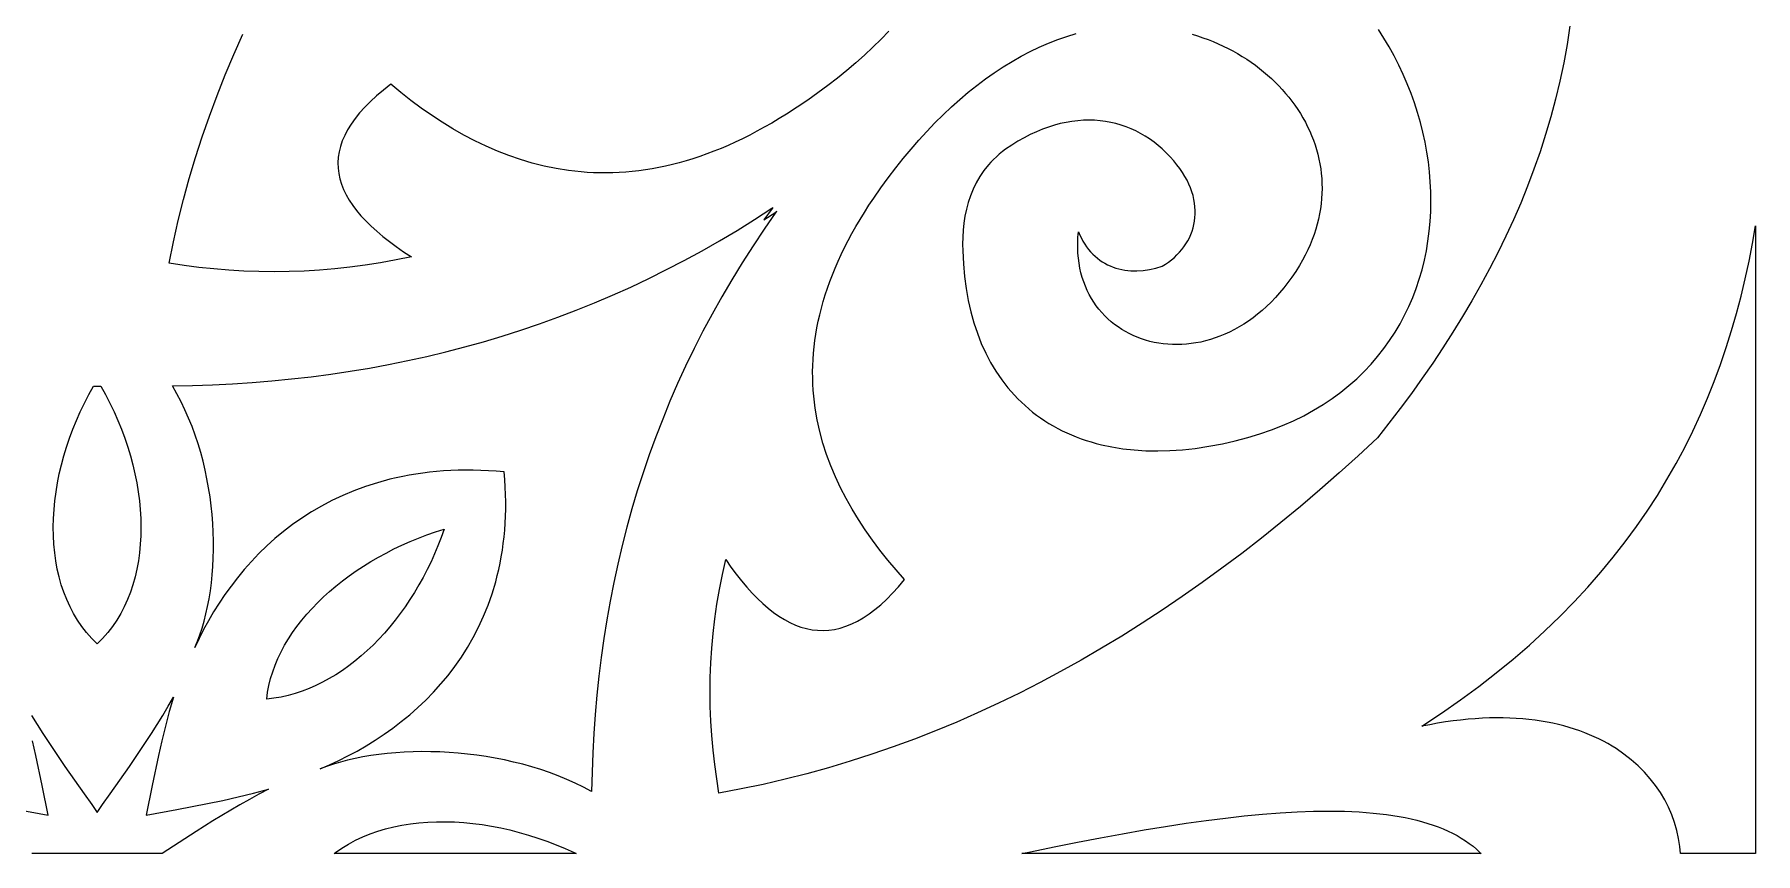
# Model space of a CAD drawing. Extents: x -375 to 375, y -1025 to 1025.
# Drawn here: x -217.3 to -155, y -925.1 to -895.4 of the extents above; entities that cross this region are included whole.
import ezdxf

# ---------------------------------------------------------------- set-up
doc = ezdxf.new("R2010")
doc.units = 0
doc.layers.add('LAYER_1', color=18, linetype='CONTINUOUS')

msp = doc.modelspace()

# ---------------------------------------------------------------- linework, layer by layer
at = {"layer": 'LAYER_1'}
for points in [[(-186.355, -895.3), (-186.637, -895.593), (-186.931, -895.882), (-187.236, -896.167), (-187.552, -896.449), (-187.88, -896.726), (-188.218, -896.999), (-188.566, -897.268), (-188.925, -897.533), (-189.293, -897.793), (-189.671, -898.048), (-190.058, -898.299), (-190.328, -898.466), (-190.596, -898.627), (-190.862, -898.779), (-191.127, -898.925), (-191.391, -899.063), (-191.653, -899.194), (-191.913, -899.318), (-192.172, -899.435), (-192.429, -899.545), (-192.685, -899.649), (-192.94, -899.745), (-193.193, -899.835), (-193.444, -899.918), (-193.694, -899.994), (-193.942, -900.065), (-194.189, -900.128), (-194.435, -900.186), (-194.679, -900.237), (-194.921, -900.282), (-195.163, -900.321), (-195.402, -900.354), (-195.64, -900.381), (-195.877, -900.402), (-196.112, -900.418), (-196.346, -900.428), (-196.579, -900.432), (-196.81, -900.43), (-197.039, -900.424), (-197.267, -900.412), (-197.494, -900.394), (-197.719, -900.372), (-197.943, -900.344), (-198.387, -900.273), (-198.824, -900.183), (-199.257, -900.074), (-199.683, -899.947), (-200.104, -899.802), (-200.52, -899.64), (-200.93, -899.462), (-201.335, -899.268), (-201.734, -899.059), (-202.128, -898.835), (-202.516, -898.597), (-202.899, -898.346), (-203.277, -898.083), (-203.65, -897.807), (-204.017, -897.521), (-204.379, -897.223), (-204.645, -897.432), (-204.891, -897.641), (-205.115, -897.848), (-205.319, -898.055), (-205.504, -898.26), (-205.668, -898.464), (-205.812, -898.667), (-205.937, -898.87), (-206.043, -899.071), (-206.129, -899.271), (-206.197, -899.471), (-206.246, -899.669), (-206.276, -899.867), (-206.289, -900.063), (-206.283, -900.259), (-206.259, -900.454), (-206.218, -900.648), (-206.159, -900.841), (-206.083, -901.034), (-205.991, -901.225), (-205.881, -901.416), (-205.755, -901.606), (-205.612, -901.795), (-205.454, -901.984), (-205.279, -902.171), (-205.089, -902.358), (-204.884, -902.545), (-204.663, -902.73), (-204.427, -902.915), (-204.176, -903.1), (-203.91, -903.283), (-203.63, -903.466), (-204.187, -903.583), (-204.744, -903.686), (-205.298, -903.774), (-205.852, -903.847), (-206.404, -903.907), (-206.955, -903.953), (-207.505, -903.986), (-208.053, -904.005), (-208.601, -904.011), (-209.146, -904.004), (-209.691, -903.984), (-210.234, -903.952), (-210.776, -903.907), (-211.317, -903.849), (-211.857, -903.78), (-212.395, -903.699), (-212.239, -902.927), (-212.066, -902.159), (-211.875, -901.394), (-211.667, -900.633), (-211.441, -899.876), (-211.198, -899.122), (-210.937, -898.372), (-210.66, -897.626), (-210.365, -896.883), (-210.053, -896.144), (-209.725, -895.408)], [(-161.714, -895.108), (-161.819, -895.782), (-161.941, -896.449), (-162.08, -897.108), (-162.236, -897.76), (-162.408, -898.404), (-162.596, -899.042), (-162.799, -899.672), (-163.017, -900.296), (-163.251, -900.913), (-163.498, -901.524), (-163.76, -902.128), (-164.035, -902.726), (-164.324, -903.319), (-164.625, -903.905), (-164.939, -904.486), (-165.265, -905.062), (-165.602, -905.632), (-165.951, -906.197), (-166.311, -906.758), (-166.682, -907.313), (-167.063, -907.864), (-167.453, -908.41), (-167.854, -908.953), (-168.263, -909.491), (-168.681, -910.025), (-169.373, -910.666), (-170.067, -911.292), (-170.765, -911.904), (-171.467, -912.501), (-172.171, -913.083), (-172.879, -913.65), (-173.59, -914.202), (-174.305, -914.739), (-175.022, -915.26), (-175.743, -915.767), (-176.468, -916.258), (-177.196, -916.734), (-177.927, -917.194), (-178.662, -917.638), (-179.4, -918.067), (-180.141, -918.48), (-180.887, -918.878), (-181.635, -919.259), (-182.388, -919.624), (-183.144, -919.974), (-183.903, -920.307), (-184.666, -920.624), (-185.433, -920.924), (-186.203, -921.208), (-186.977, -921.476), (-187.755, -921.727), (-188.537, -921.962), (-189.322, -922.179), (-190.111, -922.38), (-190.904, -922.564), (-191.701, -922.731), (-192.502, -922.881), (-192.586, -922.362), (-192.658, -921.842), (-192.717, -921.321), (-192.763, -920.798), (-192.797, -920.275), (-192.818, -919.749), (-192.825, -919.223), (-192.819, -918.695), (-192.799, -918.167), (-192.765, -917.636), (-192.717, -917.105), (-192.655, -916.573), (-192.579, -916.039), (-192.488, -915.504), (-192.381, -914.968), (-192.26, -914.43), (-192.07, -914.7), (-191.88, -914.956), (-191.689, -915.198), (-191.497, -915.426), (-191.304, -915.639), (-191.111, -915.837), (-190.917, -916.021), (-190.723, -916.189), (-190.527, -916.342), (-190.331, -916.479), (-190.134, -916.601), (-189.936, -916.706), (-189.737, -916.796), (-189.538, -916.869), (-189.337, -916.925), (-189.136, -916.965), (-188.934, -916.988), (-188.731, -916.994), (-188.527, -916.982), (-188.322, -916.952), (-188.117, -916.905), (-187.91, -916.84), (-187.702, -916.757), (-187.493, -916.655), (-187.284, -916.534), (-187.073, -916.395), (-186.861, -916.237), (-186.648, -916.059), (-186.434, -915.862), (-186.219, -915.646), (-186.003, -915.409), (-185.786, -915.152), (-186.094, -914.803), (-186.392, -914.449), (-186.678, -914.09), (-186.951, -913.726), (-187.211, -913.356), (-187.457, -912.981), (-187.689, -912.602), (-187.906, -912.217), (-188.108, -911.827), (-188.292, -911.431), (-188.46, -911.03), (-188.611, -910.624), (-188.743, -910.213), (-188.856, -909.796), (-188.949, -909.374), (-189.022, -908.946), (-189.051, -908.73), (-189.074, -908.513), (-189.092, -908.295), (-189.105, -908.075), (-189.112, -907.853), (-189.113, -907.631), (-189.109, -907.407), (-189.099, -907.181), (-189.083, -906.954), (-189.061, -906.726), (-189.033, -906.496), (-188.998, -906.265), (-188.958, -906.033), (-188.911, -905.799), (-188.858, -905.563), (-188.799, -905.327), (-188.733, -905.089), (-188.66, -904.849), (-188.581, -904.608), (-188.494, -904.366), (-188.401, -904.122), (-188.301, -903.876), (-188.194, -903.63), (-188.08, -903.381), (-187.959, -903.132), (-187.83, -902.881), (-187.694, -902.628), (-187.551, -902.374), (-187.4, -902.119), (-187.242, -901.862), (-187.076, -901.603), (-186.902, -901.343), (-186.642, -900.97), (-186.377, -900.605), (-186.107, -900.25), (-185.833, -899.904), (-185.554, -899.569), (-185.27, -899.243), (-184.983, -898.927), (-184.691, -898.622), (-184.395, -898.328), (-184.095, -898.045), (-183.791, -897.773), (-183.484, -897.513), (-183.174, -897.264), (-182.86, -897.028), (-182.543, -896.804), (-182.223, -896.593), (-181.9, -896.394), (-181.575, -896.209), (-181.247, -896.037), (-180.917, -895.879), (-180.584, -895.735), (-180.249, -895.605), (-179.913, -895.489), (-179.574, -895.388)], [(-175.386, -895.413), (-175.191, -895.472), (-174.999, -895.536), (-174.81, -895.605), (-174.623, -895.679), (-174.44, -895.757), (-174.26, -895.839), (-174.083, -895.926), (-173.91, -896.017), (-173.74, -896.113), (-173.573, -896.212), (-173.41, -896.316), (-173.251, -896.423), (-173.096, -896.535), (-172.944, -896.65), (-172.797, -896.768), (-172.654, -896.89), (-172.514, -897.016), (-172.38, -897.145), (-172.249, -897.277), (-172.123, -897.412), (-172.002, -897.551), (-171.885, -897.692), (-171.773, -897.836), (-171.666, -897.983), (-171.564, -898.133), (-171.467, -898.285), (-171.376, -898.44), (-171.289, -898.597), (-171.208, -898.757), (-171.132, -898.918), (-171.062, -899.082), (-170.998, -899.248), (-170.939, -899.416), (-170.886, -899.585), (-170.839, -899.757), (-170.798, -899.93), (-170.763, -900.104), (-170.734, -900.28), (-170.712, -900.458), (-170.696, -900.636), (-170.687, -900.816), (-170.684, -900.997), (-170.688, -901.179), (-170.699, -901.362), (-170.716, -901.546), (-170.741, -901.73), (-170.773, -901.915), (-170.811, -902.101), (-170.857, -902.287), (-170.911, -902.473), (-170.972, -902.659), (-171.041, -902.846), (-171.117, -903.033), (-171.201, -903.22), (-171.292, -903.406), (-171.392, -903.592), (-171.5, -903.778), (-171.637, -903.995), (-171.777, -904.203), (-171.922, -904.402), (-172.069, -904.591), (-172.22, -904.772), (-172.373, -904.943), (-172.53, -905.106), (-172.689, -905.261), (-172.85, -905.406), (-173.014, -905.543), (-173.179, -905.672), (-173.347, -905.792), (-173.516, -905.904), (-173.686, -906.008), (-173.857, -906.103), (-174.03, -906.191), (-174.203, -906.27), (-174.377, -906.342), (-174.551, -906.406), (-174.725, -906.462), (-174.899, -906.511), (-175.073, -906.552), (-175.247, -906.585), (-175.419, -906.611), (-175.591, -906.63), (-175.762, -906.642), (-175.932, -906.647), (-176.1, -906.644), (-176.267, -906.635), (-176.432, -906.618), (-176.595, -906.595), (-176.755, -906.565), (-176.913, -906.529), (-177.068, -906.486), (-177.221, -906.436), (-177.37, -906.38), (-177.516, -906.318), (-177.659, -906.249), (-177.798, -906.175), (-177.933, -906.094), (-178.065, -906.008), (-178.191, -905.915), (-178.314, -905.817), (-178.432, -905.713), (-178.544, -905.603), (-178.652, -905.488), (-178.755, -905.367), (-178.852, -905.241), (-178.943, -905.11), (-179.029, -904.973), (-179.108, -904.831), (-179.181, -904.685), (-179.248, -904.533), (-179.308, -904.376), (-179.361, -904.215), (-179.407, -904.048), (-179.446, -903.878), (-179.477, -903.702), (-179.501, -903.522), (-179.517, -903.338), (-179.524, -903.149), (-179.524, -902.957), (-179.514, -902.76), (-179.497, -902.559), (-179.447, -902.68), (-179.392, -902.795), (-179.333, -902.905), (-179.27, -903.009), (-179.203, -903.108), (-179.132, -903.201), (-179.057, -903.289), (-178.979, -903.371), (-178.898, -903.448), (-178.813, -903.52), (-178.725, -903.586), (-178.634, -903.647), (-178.541, -903.703), (-178.445, -903.753), (-178.346, -903.799), (-178.245, -903.839), (-178.143, -903.874), (-178.038, -903.904), (-177.932, -903.928), (-177.824, -903.948), (-177.604, -903.973), (-177.38, -903.978), (-177.153, -903.964), (-176.924, -903.93), (-176.695, -903.878), (-176.467, -903.807), (-176.349, -903.734), (-176.237, -903.656), (-176.129, -903.573), (-176.028, -903.487), (-175.932, -903.396), (-175.842, -903.302), (-175.758, -903.203), (-175.68, -903.101), (-175.608, -902.996), (-175.543, -902.887), (-175.485, -902.776), (-175.433, -902.661), (-175.388, -902.544), (-175.351, -902.424), (-175.32, -902.301), (-175.297, -902.176), (-175.281, -902.049), (-175.273, -901.92), (-175.273, -901.79), (-175.281, -901.657), (-175.297, -901.523), (-175.321, -901.388), (-175.353, -901.251), (-175.394, -901.114), (-175.444, -900.975), (-175.502, -900.836), (-175.57, -900.696), (-175.647, -900.556), (-175.732, -900.416), (-175.828, -900.276), (-175.933, -900.135), (-176.047, -899.995), (-176.181, -899.844), (-176.319, -899.7), (-176.463, -899.564), (-176.611, -899.435), (-176.764, -899.315), (-176.922, -899.201), (-177.084, -899.096), (-177.25, -899), (-177.42, -898.911), (-177.595, -898.831), (-177.773, -898.76), (-177.955, -898.698), (-178.14, -898.645), (-178.329, -898.601), (-178.521, -898.566), (-178.716, -898.541), (-178.914, -898.526), (-179.115, -898.521), (-179.318, -898.525), (-179.524, -898.54), (-179.732, -898.565), (-179.942, -898.601), (-180.154, -898.647), (-180.369, -898.705), (-180.585, -898.773), (-180.802, -898.852), (-181.021, -898.943), (-181.241, -899.046), (-181.462, -899.16), (-181.685, -899.286), (-181.908, -899.424), (-182.131, -899.574), (-182.249, -899.661), (-182.361, -899.751), (-182.468, -899.845), (-182.57, -899.94), (-182.666, -900.039), (-182.757, -900.14), (-182.923, -900.348), (-183.071, -900.566), (-183.2, -900.791), (-183.312, -901.022), (-183.408, -901.26), (-183.487, -901.502), (-183.552, -901.748), (-183.604, -901.997), (-183.642, -902.248), (-183.668, -902.5), (-183.683, -902.753), (-183.688, -903.005), (-183.684, -903.255), (-183.662, -903.724), (-183.621, -904.178), (-183.563, -904.619), (-183.487, -905.045), (-183.393, -905.457), (-183.283, -905.854), (-183.155, -906.236), (-183.011, -906.603), (-182.851, -906.955), (-182.765, -907.125), (-182.674, -907.291), (-182.58, -907.453), (-182.482, -907.611), (-182.38, -907.766), (-182.274, -907.916), (-182.165, -908.062), (-182.051, -908.205), (-181.934, -908.343), (-181.813, -908.477), (-181.689, -908.607), (-181.561, -908.733), (-181.429, -908.855), (-181.293, -908.972), (-181.154, -909.086), (-181.012, -909.195), (-180.866, -909.3), (-180.717, -909.401), (-180.564, -909.497), (-180.408, -909.589), (-180.249, -909.677), (-180.086, -909.761), (-179.92, -909.84), (-179.751, -909.915), (-179.578, -909.985), (-179.402, -910.051), (-179.224, -910.112), (-179.042, -910.169), (-178.857, -910.221), (-178.669, -910.269), (-178.284, -910.351), (-177.887, -910.415), (-177.479, -910.46), (-177.059, -910.486), (-176.629, -910.494), (-176.188, -910.482), (-175.737, -910.451), (-175.275, -910.401), (-174.775, -910.326), (-174.291, -910.236), (-173.823, -910.132), (-173.371, -910.013), (-172.935, -909.88), (-172.515, -909.734), (-172.111, -909.575), (-171.722, -909.403), (-171.349, -909.219), (-170.992, -909.023), (-170.649, -908.815), (-170.322, -908.597), (-170.01, -908.367), (-169.713, -908.128), (-169.431, -907.879), (-169.164, -907.62), (-168.911, -907.353), (-168.673, -907.077), (-168.449, -906.792), (-168.24, -906.5), (-168.045, -906.201), (-167.864, -905.895), (-167.697, -905.582), (-167.544, -905.264), (-167.405, -904.939), (-167.279, -904.61), (-167.167, -904.275), (-167.068, -903.936), (-166.983, -903.594), (-166.911, -903.247), (-166.852, -902.897), (-166.806, -902.545), (-166.772, -902.19), (-166.752, -901.833), (-166.744, -901.475), (-166.749, -901.116), (-166.767, -900.756), (-166.796, -900.395), (-166.838, -900.035), (-166.892, -899.676), (-166.958, -899.317), (-167.036, -898.959), (-167.126, -898.604), (-167.227, -898.25), (-167.34, -897.9), (-167.465, -897.552), (-167.601, -897.208), (-167.748, -896.867), (-167.906, -896.531), (-168.075, -896.199), (-168.255, -895.873), (-168.446, -895.552), (-168.647, -895.237)], [(-217.371, -920.07), (-216.967, -920.72), (-216.559, -921.34), (-216.164, -921.92), (-215.467, -922.905), (-215.197, -923.287), (-214.999, -923.578), (-214.801, -923.287), (-214.531, -922.905), (-213.834, -921.92), (-213.438, -921.34), (-213.03, -920.72), (-212.624, -920.07), (-212.427, -919.738), (-212.236, -919.404), (-212.388, -919.929), (-212.529, -920.457), (-212.66, -920.989), (-212.783, -921.524), (-213.011, -922.6), (-213.228, -923.68), (-212.114, -923.477), (-211.003, -923.261), (-210.448, -923.145), (-209.895, -923.02), (-209.344, -922.886), (-208.796, -922.74), (-209.144, -922.921), (-209.49, -923.108), (-209.832, -923.3), (-210.167, -923.495), (-210.813, -923.886), (-211.416, -924.267), (-212.444, -924.939), (-212.642, -925.069), (-217.357, -925.069)], [(-217.886, -923.477), (-216.775, -923.68), (-216.991, -922.6), (-217.217, -921.524), (-217.339, -920.989)]]:
    msp.add_lwpolyline(points, dxfattribs=at)
for points in [[(-190.571, -901.7), (-190.551, -901.686), (-190.584, -901.718), (-190.879, -902.135), (-190.447, -901.85), (-190.414, -901.819), (-190.428, -901.837), (-190.408, -901.824), (-190.442, -901.857), (-190.864, -902.462), (-191.271, -903.07), (-191.663, -903.682), (-192.04, -904.297), (-192.402, -904.916), (-192.75, -905.538), (-193.083, -906.163), (-193.403, -906.792), (-193.708, -907.424), (-193.999, -908.059), (-194.276, -908.697), (-194.539, -909.339), (-194.789, -909.984), (-195.025, -910.632), (-195.247, -911.283), (-195.457, -911.938), (-195.653, -912.595), (-195.837, -913.256), (-196.007, -913.92), (-196.165, -914.587), (-196.31, -915.256), (-196.443, -915.929), (-196.563, -916.605), (-196.671, -917.284), (-196.767, -917.966), (-196.851, -918.651), (-196.923, -919.338), (-196.983, -920.029), (-197.032, -920.722), (-197.07, -921.419), (-197.096, -922.118), (-197.111, -922.82), (-197.403, -922.665), (-197.701, -922.52), (-198.006, -922.383), (-198.317, -922.256), (-198.632, -922.138), (-198.952, -922.029), (-199.275, -921.929), (-199.602, -921.838), (-199.932, -921.755), (-200.264, -921.68), (-200.597, -921.614), (-200.931, -921.557), (-201.266, -921.508), (-201.6, -921.466), (-201.934, -921.433), (-202.266, -921.408), (-202.596, -921.391), (-202.924, -921.381), (-203.249, -921.379), (-203.57, -921.385), (-203.887, -921.398), (-204.199, -921.418), (-204.506, -921.446), (-204.807, -921.481), (-205.101, -921.523), (-205.388, -921.572), (-205.667, -921.627), (-205.938, -921.69), (-206.201, -921.759), (-206.454, -921.835), (-206.696, -921.917), (-206.929, -922.005), (-206.594, -921.859), (-206.259, -921.703), (-205.926, -921.535), (-205.594, -921.356), (-205.266, -921.166), (-204.941, -920.965), (-204.62, -920.752), (-204.305, -920.528), (-203.995, -920.292), (-203.692, -920.043), (-203.396, -919.783), (-203.109, -919.511), (-202.83, -919.226), (-202.561, -918.928), (-202.303, -918.618), (-202.056, -918.295), (-201.821, -917.959), (-201.599, -917.61), (-201.391, -917.247), (-201.197, -916.871), (-201.018, -916.481), (-200.855, -916.078), (-200.709, -915.661), (-200.58, -915.229), (-200.522, -915.008), (-200.469, -914.783), (-200.421, -914.555), (-200.378, -914.323), (-200.34, -914.088), (-200.306, -913.848), (-200.278, -913.605), (-200.255, -913.359), (-200.238, -913.109), (-200.226, -912.855), (-200.219, -912.597), (-200.218, -912.335), (-200.223, -912.07), (-200.233, -911.801), (-200.25, -911.528), (-200.272, -911.251), (-200.56, -911.227), (-200.844, -911.209), (-201.123, -911.197), (-201.399, -911.191), (-201.671, -911.19), (-201.939, -911.195), (-202.203, -911.205), (-202.463, -911.22), (-202.719, -911.241), (-202.971, -911.266), (-203.22, -911.297), (-203.465, -911.332), (-203.706, -911.372), (-203.943, -911.417), (-204.177, -911.467), (-204.407, -911.521), (-204.855, -911.643), (-205.29, -911.781), (-205.709, -911.936), (-206.114, -912.106), (-206.506, -912.291), (-206.883, -912.49), (-207.246, -912.702), (-207.596, -912.927), (-207.932, -913.163), (-208.255, -913.41), (-208.565, -913.668), (-208.861, -913.935), (-209.145, -914.21), (-209.416, -914.494), (-209.675, -914.785), (-209.921, -915.082), (-210.155, -915.385), (-210.377, -915.693), (-210.587, -916.006), (-210.785, -916.321), (-210.972, -916.64), (-211.147, -916.96), (-211.311, -917.282), (-211.463, -917.604), (-211.37, -917.38), (-211.283, -917.147), (-211.202, -916.904), (-211.129, -916.652), (-211.062, -916.391), (-211.002, -916.122), (-210.95, -915.846), (-210.904, -915.563), (-210.866, -915.274), (-210.836, -914.979), (-210.813, -914.678), (-210.798, -914.373), (-210.79, -914.064), (-210.791, -913.752), (-210.799, -913.436), (-210.816, -913.118), (-210.841, -912.798), (-210.874, -912.476), (-210.916, -912.154), (-210.966, -911.832), (-211.025, -911.51), (-211.092, -911.188), (-211.169, -910.868), (-211.254, -910.55), (-211.349, -910.235), (-211.453, -909.923), (-211.566, -909.614), (-211.689, -909.309), (-211.821, -909.009), (-211.963, -908.715), (-212.114, -908.426), (-212.276, -908.143), (-211.55, -908.128), (-210.826, -908.102), (-210.106, -908.065), (-209.389, -908.018), (-208.675, -907.959), (-207.963, -907.888), (-207.255, -907.807), (-206.55, -907.714), (-205.848, -907.609), (-205.149, -907.493), (-204.453, -907.365), (-203.76, -907.224), (-203.07, -907.072), (-202.383, -906.907), (-201.7, -906.73), (-201.02, -906.541), (-200.343, -906.339), (-199.669, -906.124), (-198.999, -905.897), (-198.332, -905.656), (-197.668, -905.402), (-197.007, -905.136), (-196.35, -904.855), (-195.697, -904.562), (-195.046, -904.254), (-194.399, -903.933), (-193.756, -903.599), (-193.116, -903.25), (-192.48, -902.887), (-191.847, -902.51), (-191.217, -902.118), (-190.591, -901.713), (-190.558, -901.68)], [(-155, -925.069), (-157.713, -925.069), (-157.737, -924.81), (-157.783, -924.52), (-157.847, -924.233), (-157.929, -923.949), (-158.03, -923.669), (-158.149, -923.394), (-158.287, -923.124), (-158.442, -922.861), (-158.616, -922.606), (-158.809, -922.358), (-159.019, -922.119), (-159.248, -921.89), (-159.496, -921.672), (-159.761, -921.465), (-160.045, -921.27), (-160.194, -921.177), (-160.347, -921.088), (-160.505, -921.002), (-160.668, -920.919), (-160.835, -920.841), (-161.007, -920.766), (-161.183, -920.694), (-161.364, -920.627), (-161.549, -920.564), (-161.739, -920.505), (-161.934, -920.45), (-162.133, -920.4), (-162.337, -920.354), (-162.545, -920.312), (-162.758, -920.276), (-162.976, -920.244), (-163.198, -920.217), (-163.425, -920.194), (-163.656, -920.177), (-163.892, -920.165), (-164.132, -920.158), (-164.377, -920.157), (-164.627, -920.161), (-164.881, -920.171), (-165.14, -920.186), (-165.403, -920.207), (-165.671, -920.234), (-165.943, -920.267), (-166.221, -920.306), (-166.502, -920.351), (-166.788, -920.403), (-167.079, -920.46), (-166.366, -919.988), (-165.679, -919.508), (-165.018, -919.021), (-164.382, -918.527), (-163.77, -918.027), (-163.183, -917.519), (-162.62, -917.005), (-162.081, -916.485), (-161.564, -915.958), (-161.07, -915.425), (-160.598, -914.886), (-160.148, -914.341), (-159.719, -913.79), (-159.311, -913.233), (-158.923, -912.67), (-158.554, -912.102), (-158.206, -911.528), (-157.876, -910.949), (-157.565, -910.365), (-157.272, -909.775), (-156.996, -909.181), (-156.738, -908.582), (-156.496, -907.978), (-156.271, -907.369), (-156.061, -906.756), (-155.867, -906.138), (-155.688, -905.516), (-155.523, -904.889), (-155.372, -904.259), (-155.235, -903.625), (-155.111, -902.987), (-155, -902.345)], [(-214.699, -908.452), (-214.539, -908.761), (-214.388, -909.074), (-214.248, -909.39), (-214.119, -909.709), (-214, -910.03), (-213.892, -910.353), (-213.794, -910.677), (-213.707, -911.002), (-213.632, -911.327), (-213.567, -911.652), (-213.514, -911.976), (-213.472, -912.299), (-213.442, -912.619), (-213.423, -912.938), (-213.416, -913.253), (-213.421, -913.565), (-213.438, -913.873), (-213.467, -914.177), (-213.508, -914.475), (-213.561, -914.768), (-213.627, -915.055), (-213.706, -915.336), (-213.797, -915.609), (-213.901, -915.875), (-214.018, -916.132), (-214.148, -916.381), (-214.291, -916.621), (-214.448, -916.851), (-214.618, -917.071), (-214.801, -917.281), (-214.999, -917.479), (-215.196, -917.281), (-215.38, -917.071), (-215.551, -916.851), (-215.707, -916.621), (-215.851, -916.381), (-215.981, -916.132), (-216.099, -915.875), (-216.203, -915.609), (-216.295, -915.336), (-216.373, -915.055), (-216.44, -914.768), (-216.493, -914.475), (-216.535, -914.177), (-216.564, -913.873), (-216.581, -913.565), (-216.585, -913.253), (-216.579, -912.938), (-216.56, -912.619), (-216.529, -912.299), (-216.487, -911.976), (-216.434, -911.652), (-216.37, -911.327), (-216.294, -911.002), (-216.207, -910.677), (-216.109, -910.353), (-216, -910.03), (-215.881, -909.709), (-215.751, -909.39), (-215.611, -909.074), (-215.46, -908.761), (-215.299, -908.452), (-215.128, -908.147), (-214.87, -908.147)], [(-202.555, -913.627), (-202.669, -913.924), (-202.791, -914.217), (-202.92, -914.506), (-203.058, -914.791), (-203.203, -915.07), (-203.356, -915.345), (-203.515, -915.614), (-203.681, -915.876), (-203.854, -916.133), (-204.034, -916.383), (-204.219, -916.626), (-204.411, -916.861), (-204.608, -917.089), (-204.811, -917.309), (-205.018, -917.521), (-205.231, -917.724), (-205.449, -917.917), (-205.671, -918.101), (-205.897, -918.276), (-206.128, -918.44), (-206.362, -918.594), (-206.6, -918.737), (-206.841, -918.869), (-207.086, -918.989), (-207.333, -919.098), (-207.583, -919.194), (-207.835, -919.277), (-208.09, -919.348), (-208.346, -919.405), (-208.604, -919.449), (-208.864, -919.479), (-208.831, -919.228), (-208.784, -918.979), (-208.722, -918.732), (-208.647, -918.487), (-208.559, -918.244), (-208.457, -918.003), (-208.343, -917.765), (-208.217, -917.53), (-208.079, -917.298), (-207.929, -917.07), (-207.769, -916.845), (-207.597, -916.623), (-207.415, -916.406), (-207.223, -916.193), (-207.021, -915.984), (-206.81, -915.78), (-206.589, -915.581), (-206.36, -915.387), (-206.123, -915.198), (-205.878, -915.015), (-205.626, -914.838), (-205.366, -914.666), (-205.099, -914.501), (-204.826, -914.342), (-204.547, -914.189), (-204.262, -914.044), (-203.971, -913.905), (-203.676, -913.774), (-203.375, -913.651), (-203.071, -913.535), (-202.762, -913.427), (-202.45, -913.327)], [(-202.069, -923.924), (-201.739, -923.945), (-201.406, -923.977), (-201.072, -924.02), (-200.736, -924.074), (-200.4, -924.139), (-200.063, -924.215), (-199.727, -924.301), (-199.392, -924.398), (-199.058, -924.505), (-198.726, -924.622), (-198.396, -924.749), (-198.07, -924.886), (-197.747, -925.033), (-197.673, -925.069), (-206.421, -925.069), (-206.376, -925.034), (-206.146, -924.872), (-205.905, -924.724), (-205.654, -924.589), (-205.393, -924.466), (-205.124, -924.356), (-204.847, -924.259), (-204.562, -924.173), (-204.27, -924.101), (-203.971, -924.04), (-203.666, -923.991), (-203.356, -923.954), (-203.04, -923.929), (-202.72, -923.916), (-202.396, -923.914)], [(-169.867, -923.539), (-169.34, -923.562), (-168.835, -923.601), (-168.354, -923.656), (-167.895, -923.726), (-167.675, -923.768), (-167.461, -923.813), (-167.252, -923.863), (-167.05, -923.917), (-166.853, -923.976), (-166.662, -924.038), (-166.478, -924.105), (-166.3, -924.177), (-166.127, -924.253), (-165.961, -924.333), (-165.801, -924.418), (-165.647, -924.508), (-165.499, -924.602), (-165.358, -924.7), (-165.222, -924.804), (-165.093, -924.912), (-164.971, -925.025), (-164.927, -925.069), (-181.54, -925.069), (-181.236, -925.004), (-180.372, -924.824), (-179.528, -924.655), (-178.704, -924.496), (-177.899, -924.348), (-177.114, -924.211), (-176.35, -924.086), (-175.606, -923.972), (-174.882, -923.871), (-174.18, -923.782), (-173.499, -923.706), (-172.839, -923.643), (-172.201, -923.594), (-171.584, -923.559), (-170.989, -923.538), (-170.417, -923.531)]]:
    msp.add_lwpolyline(points, close=True, dxfattribs=at)

doc.saveas('drawing.dxf')
